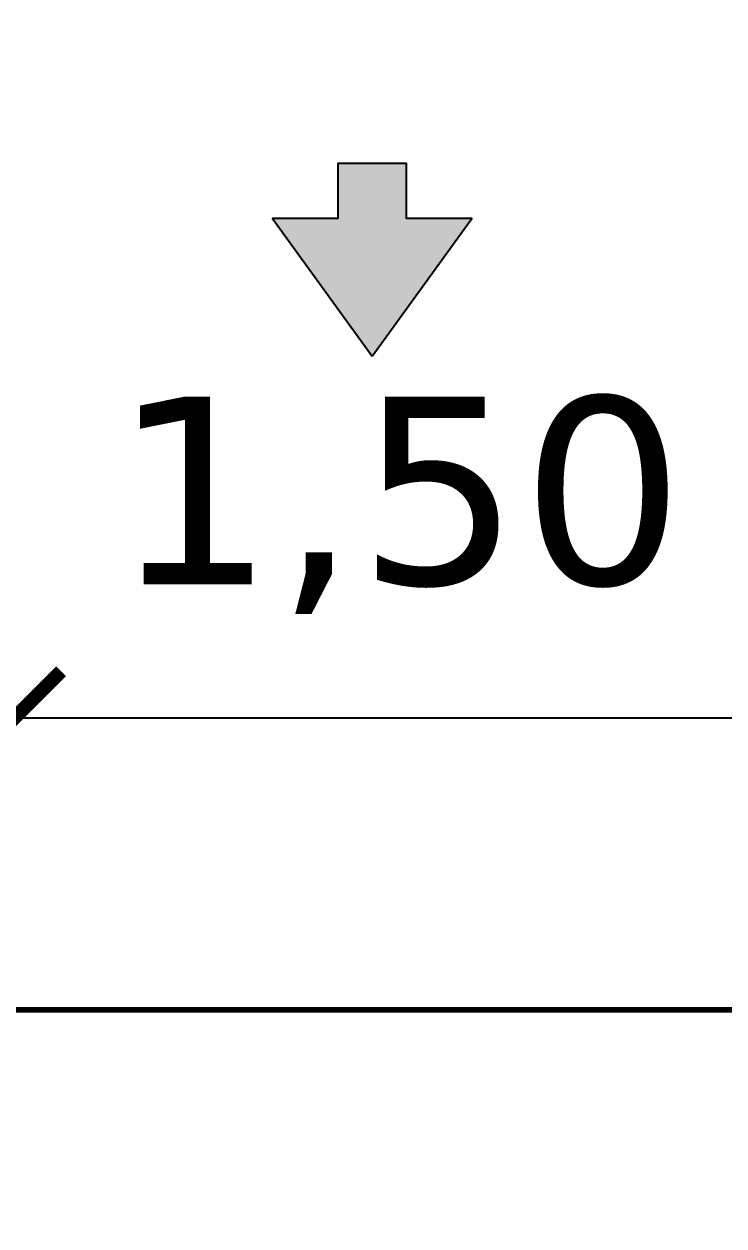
# Model space of a CAD drawing. Header units: millimetres. Extents: x 58411 to 366943, y -302717 to -95300.
# Drawn here: x 214937 to 216131, y -216149 to -214098 of the extents above; entities that cross this region are included whole.
import ezdxf

# ---------------------------------------------------------------- set-up
doc = ezdxf.new("R2010")
doc.units = ezdxf.units.MM
doc.header["$LTSCALE"] = 1000
doc.linetypes.add('DASHDOT', pattern=[1, 0.5, -0.25, 0, -0.25])
for name, color, linetype in [('A-Cotas 100', 191, 'Continuous'), ('A-Desagues y Pendientes', 240, 'Continuous'), ('A-EQ', 200, 'Continuous'), ('A-Mur-Nuevo', 5, 'Continuous')]:
    doc.layers.add(name, color=color, linetype=linetype)
doc.styles.add('A-Verdana', font='verdana.ttf')
doc.dimstyles.new('A-V-200', dxfattribs={"dimscale": 2, "dimtxt": 160, "dimasz": 80, "dimexe": 0, "dimexo": 0, "dimgap": 80, "dimtad": 1, "dimlfac": 0.001, "dimzin": 1, "dimtxsty": 'A-Verdana', "dimblk": 'ARCHTICK', "dimcen": 0, "dimclrd": 256, "dimclre": 24, "dimadec": 0, "dimazin": 0, "dimtfac": 1, "dimtmove": 0, "dimatfit": 3, "dimldrblk": 'DOTSMALL', "dimfxl": 1.25, "dimarcsym": 0})

# ---------------------------------------------------------------- blocks, each defined once
blk = doc.blocks.new('_ArchTick')
at = {"color": 0, "linetype": 'ByBlock', "const_width": 0.15}
blk.add_lwpolyline([(-0.5, -0.5), (0.5, 0.5)], dxfattribs=at)
blk = doc.blocks.new('*D49')
at = {"layer": 'A-Cotas 100', "color": 24, "lineweight": -2, "transparency": 16777216}
for p, q in [((214920.3, -214923.8), (214920.3, -215282.2)), ((216425.1, -215118), (216425.1, -215282.2))]:
    blk.add_line(p, q, dxfattribs=at)
at = {"layer": 'A-Cotas 100', "lineweight": -2, "transparency": 16777216}
blk.add_line((216425.1, -215282.2), (214920.3, -215282.2), dxfattribs=at)
at = {"layer": 'DEFPOINTS', "color": 0, "transparency": 16777216}
for p in [(214920.3, -214923.8), (216425.1, -215118), (214920.3, -215282.2)]:
    blk.add_point(p, dxfattribs=at)
at = {"layer": 'A-Cotas 100', "lineweight": -2, "transparency": 16777216, "xscale": 160, "yscale": 160, "zscale": 160, "rotation": 180}
blk.add_blockref('_ArchTick', (214920.3, -215282.2), dxfattribs=at)
at = {"layer": 'A-Cotas 100', "lineweight": -2, "transparency": 16777216, "xscale": 160, "yscale": 160, "zscale": 160}
blk.add_blockref('_ArchTick', (216425.1, -215282.2), dxfattribs=at)
at = {"layer": 'A-Cotas 100', "color": 0, "transparency": 16777216, "insert": (215575.1, -214919.3), "char_height": 320, "attachment_point": 5, "style": 'A-Verdana'}
blk.add_mtext('1,50', dxfattribs=at)
blk = doc.blocks.new('_DotSmall')
at = {"color": 0, "linetype": 'ByBlock', "const_width": 0.5}
blk.add_lwpolyline([(-0.0625, 0, 1), (0.0625, 0, 1)], format="xyb", close=True, dxfattribs=at)

msp = doc.modelspace()

# ---------------------------------------------------------------- hatches: boundary and pattern name
at = {"layer": 'A-EQ'}
msp.add_hatch(color=123, dxfattribs=at).paths.add_polyline_path([(215700.789, -214429.897), (215589.356, -214429.897), (215589.356, -214335.981), (215472.058, -214335.981), (215472.058, -214429.897), (215360.625, -214429.897), (215530.707, -214664.69)])
msp.add_hatch(color=123, dxfattribs=at).paths.add_polyline_path([(215700.789, -214429.897), (215589.356, -214429.897), (215589.356, -214335.981), (215472.058, -214335.981), (215472.058, -214429.897), (215360.625, -214429.897), (215530.707, -214664.69)])

# ---------------------------------------------------------------- linework, layer by layer
at = {"layer": 'A-Desagues y Pendientes', "color": 12, "linetype": 'DASHDOT', "ltscale": 150, "const_width": 10}
msp.add_lwpolyline([(221979.236, -215779.965), (211737.809, -215779.965)], dxfattribs=at)
at = {"layer": 'A-EQ', "color": 6}
msp.add_lwpolyline([(215530.707, -214664.69), (215700.789, -214429.897), (215589.356, -214429.897), (215589.356, -214335.981), (215472.058, -214335.981), (215472.058, -214429.897), (215360.625, -214429.897)], close=True, dxfattribs=at)
msp.add_lwpolyline([(215530.707, -214664.69), (215700.789, -214429.897), (215589.356, -214429.897), (215589.356, -214335.981), (215472.058, -214335.981), (215472.058, -214429.897), (215360.625, -214429.897)], close=True, dxfattribs=at)
at = {"layer": 'A-Mur-Nuevo', "ltscale": 500}
msp.add_circle((204294.377, -216386.967), 40772.57, dxfattribs=at)

# ---------------------------------------------------------------- dimensions: what is measured, and where the dimension line sits
at = {"layer": 'A-Cotas 100'}
dim = msp.add_linear_dim(base=(214920.33, -215282.237), p1=(216425.081, -215118.006), p2=(214920.33, -214923.816), angle=180, dimstyle='A-V-200', dxfattribs=at)
dim.commit()
dim.dimension.update_dxf_attribs({"geometry": '*D49', "text_midpoint": (215575.122, -215282.237), "dimtype": 160})

doc.saveas('drawing.dxf')
